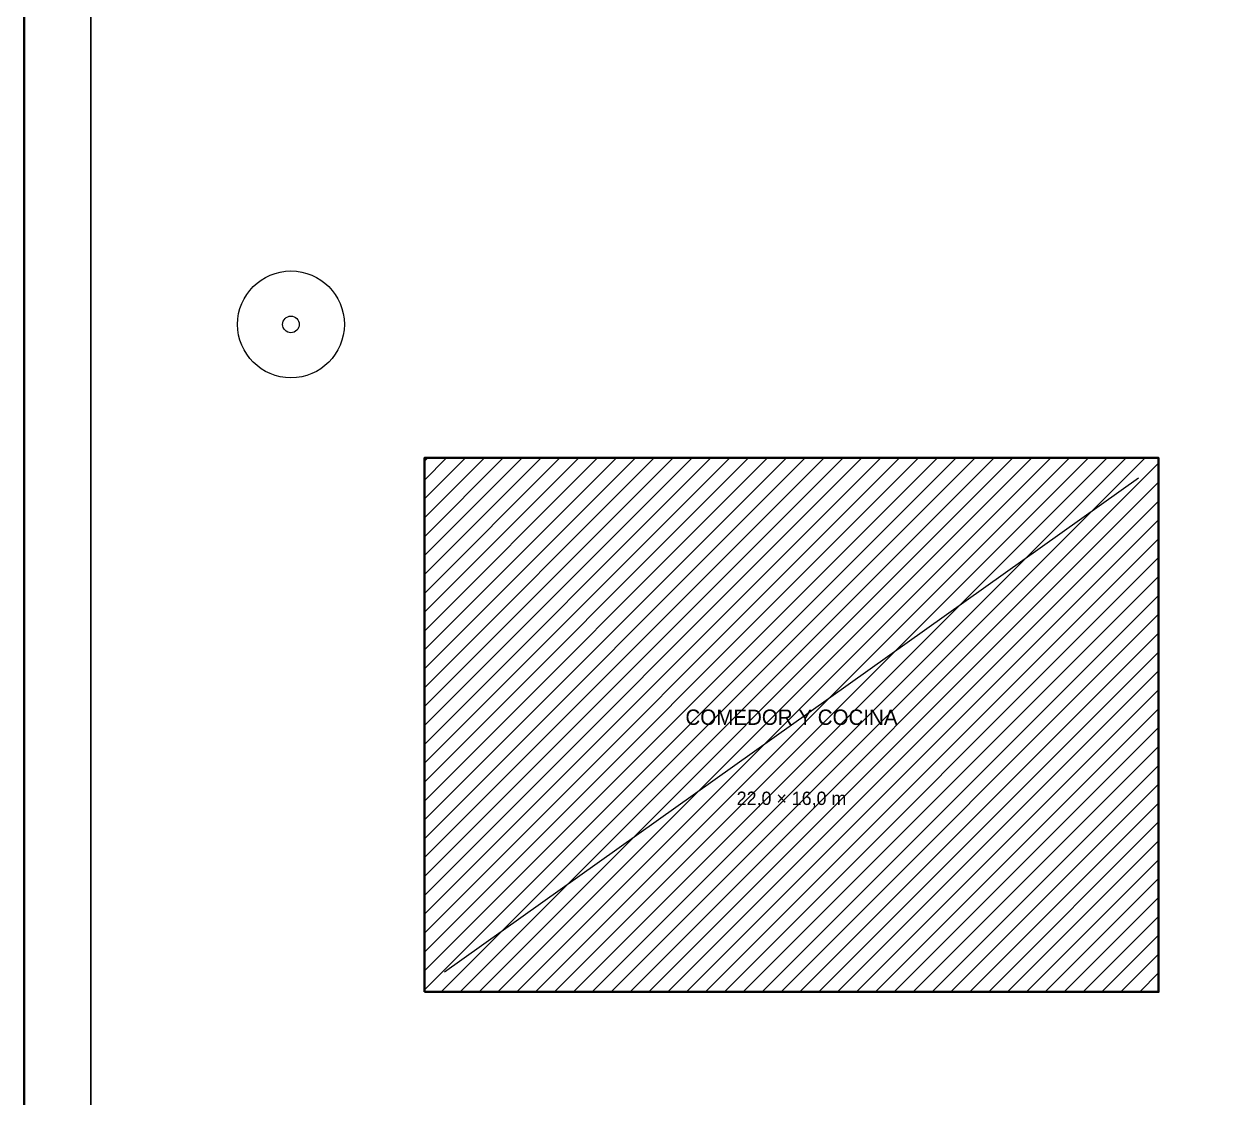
# Model space of a CAD drawing. Header units: metres. Extents: x -4 to 104, y -29 to 100.
# Drawn here: x 0 to 35.99, y 10.82 to 43 of the extents above; entities that cross this region are included whole.
import ezdxf
from ezdxf.enums import TextEntityAlignment as Align

# ---------------------------------------------------------------- set-up
doc = ezdxf.new("R2010")
doc.units = ezdxf.units.M
for name, color, linetype, lineweight in [('arbol', 7, 'CONTINUOUS', 18), ('edificio', 7, 'CONTINUOUS', 25), ('hatch', 7, 'CONTINUOUS', 9), ('marco-fino', 7, 'CONTINUOUS', 25), ('marco-medio', 7, 'CONTINUOUS', 40), ('proyeccion', 7, 'CONTINUOUS', 15), ('texto', 7, 'CONTINUOUS', 5), ('texto-suave', 7, 'CONTINUOUS', 5)]:
    doc.layers.add(name, color=color, linetype=linetype, lineweight=lineweight)

msp = doc.modelspace()

# ---------------------------------------------------------------- linework, layer by layer
at = {"layer": 'arbol'}
for radius in [1.6, 0.25]:
    msp.add_circle((8, 34), radius, dxfattribs=at)
at = {"layer": 'edificio'}
msp.add_lwpolyline([(12, 14), (34, 14), (34, 30), (12, 30)], close=True, dxfattribs=at)
at = {"layer": 'hatch'}
for p, q in [((12, 14.062), (27.938, 30)), ((12, 14.627), (27.373, 30)), ((12, 15.193), (26.807, 30)), ((12, 15.759), (26.241, 30)), ((12, 16.324), (25.676, 30)), ((12, 16.89), (25.11, 30)), ((12, 17.456), (24.544, 30)), ((12, 18.022), (23.978, 30)), ((12, 18.587), (23.413, 30)), ((12, 19.153), (22.847, 30)), ((12, 19.719), (22.281, 30)), ((12, 20.284), (21.716, 30)), ((12, 20.85), (21.15, 30)), ((12, 21.416), (20.584, 30)), ((12, 21.981), (20.019, 30)), ((12, 22.547), (19.453, 30)), ((12, 23.113), (18.887, 30)), ((12, 23.678), (18.322, 30)), ((12, 24.244), (17.756, 30)), ((12, 24.81), (17.19, 30)), ((12, 25.375), (16.625, 30)), ((12, 25.941), (16.059, 30)), ((12, 26.507), (15.493, 30)), ((12, 27.072), (14.928, 30)), ((12, 27.638), (14.362, 30)), ((12, 28.204), (13.796, 30)), ((12, 28.77), (13.23, 30)), ((12, 29.335), (12.665, 30)), ((12, 29.901), (12.099, 30)), ((12.504, 14), (28.504, 30)), ((13.07, 14), (29.07, 30)), ((13.635, 14), (29.635, 30)), ((14.201, 14), (30.201, 30)), ((14.767, 14), (30.767, 30)), ((15.332, 14), (31.332, 30)), ((15.898, 14), (31.898, 30)), ((16.464, 14), (32.464, 30)), ((17.029, 14), (33.029, 30)), ((17.595, 14), (33.595, 30)), ((18.161, 14), (34, 29.839)), ((18.726, 14), (34, 29.274)), ((19.292, 14), (34, 28.708)), ((19.858, 14), (34, 28.142)), ((20.424, 14), (34, 27.576)), ((20.989, 14), (34, 27.011)), ((21.555, 14), (34, 26.445)), ((22.121, 14), (34, 25.879)), ((22.686, 14), (34, 25.314)), ((23.252, 14), (34, 24.748)), ((23.818, 14), (34, 24.182)), ((24.383, 14), (34, 23.617)), ((24.949, 14), (34, 23.051)), ((25.515, 14), (34, 22.485)), ((26.08, 14), (34, 21.92)), ((26.646, 14), (34, 21.354)), ((27.212, 14), (34, 20.788)), ((27.777, 14), (34, 20.223)), ((28.343, 14), (34, 19.657)), ((28.909, 14), (34, 19.091)), ((29.475, 14), (34, 18.525)), ((30.04, 14), (34, 17.96)), ((30.606, 14), (34, 17.394)), ((31.172, 14), (34, 16.828)), ((31.737, 14), (34, 16.263)), ((32.303, 14), (34, 15.697)), ((32.869, 14), (34, 15.131)), ((33.434, 14), (34, 14.566))]:
    msp.add_line(p, q, dxfattribs=at)
at = {"layer": 'marco-fino'}
msp.add_lwpolyline([(0, 10), (2, 10), (2, 92), (0, 92)], close=True, dxfattribs=at)
at = {"layer": 'marco-medio'}
for points in [[(0, 0), (100, 0), (100, 100), (0, 100)], [(12, 14), (34, 14), (34, 30), (12, 30)]]:
    msp.add_lwpolyline(points, close=True, dxfattribs=at)
at = {"layer": 'proyeccion'}
msp.add_line((12.6, 14.6), (33.4, 29.4), dxfattribs=at)

# ---------------------------------------------------------------- texts
at = {"layer": 'texto'}
msp.add_text('COMEDOR Y COCINA', height=0.46, dxfattribs=at).set_placement((23, 22), align=Align.CENTER)
at = {"layer": 'texto-suave'}
msp.add_text('22,0 × 16,0 m', height=0.4, dxfattribs=at).set_placement((23, 19.6), align=Align.CENTER)

doc.saveas('drawing.dxf')
